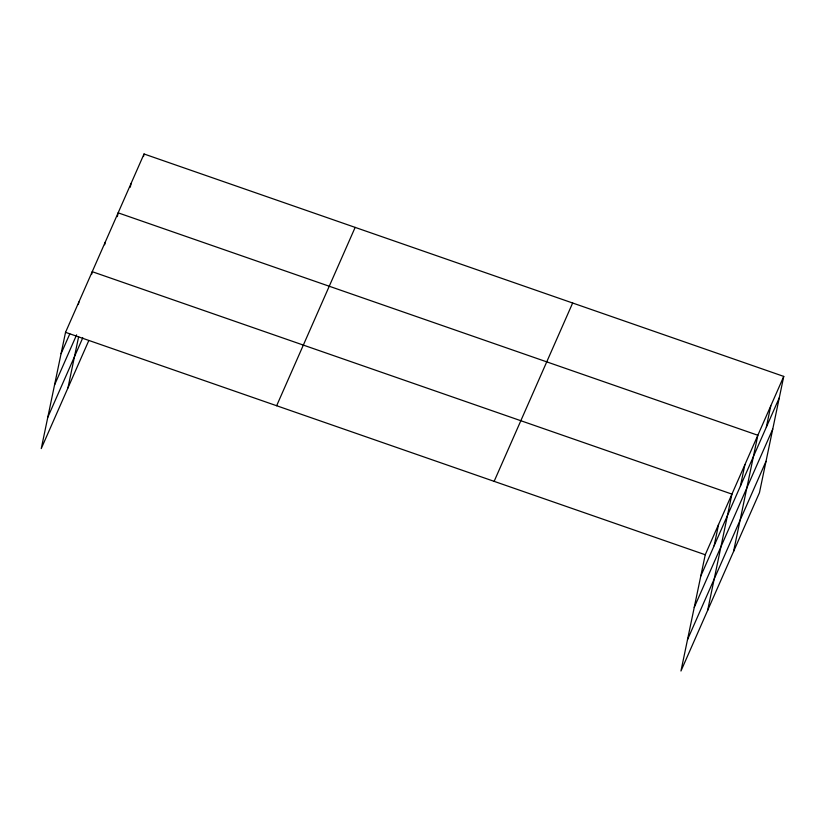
<?xml version="1.0" encoding="UTF-8"?>
<svg xmlns="http://www.w3.org/2000/svg" width="825" height="825" viewBox="0 0 825 825"><rect width="100%" height="100%" fill="white"/><g stroke="black" fill="none" stroke-linecap="round" stroke-linejoin="round"><path stroke-width="1.24" d="M783.75 376.406L705.241 554.751L680.955 671.014L759.464 492.669L783.75 376.406L144.045 153.986L65.536 332.331L41.25 448.594L88.667 340.869M78.365 304.528L78.88 302.012M67.939 387.956L78.633 336.775M91.709 274.209L92.235 271.693L731.93 494.113L707.644 610.376M104.662 244.778L105.188 242.272M117.356 216.614L118.14 212.84L757.845 435.26L733.549 551.523M130.309 187.182L131.093 183.418M143.519 156.502L144.045 153.986M714.13 545.779L718.585 524.432M740.427 486.028L744.893 464.692M766.332 427.175L770.798 405.838M61.081 353.677L69.805 333.857M54.533 384.997L76.612 334.857M47.798 417.275L82.778 337.807M276.643 405.735L355.152 227.391M494.134 481.357L572.653 303.012M700.776 576.097L779.295 397.753M694.238 607.417L772.747 429.072M687.493 639.684L766.002 461.34M65.536 332.331L705.241 554.751"/></g></svg>
